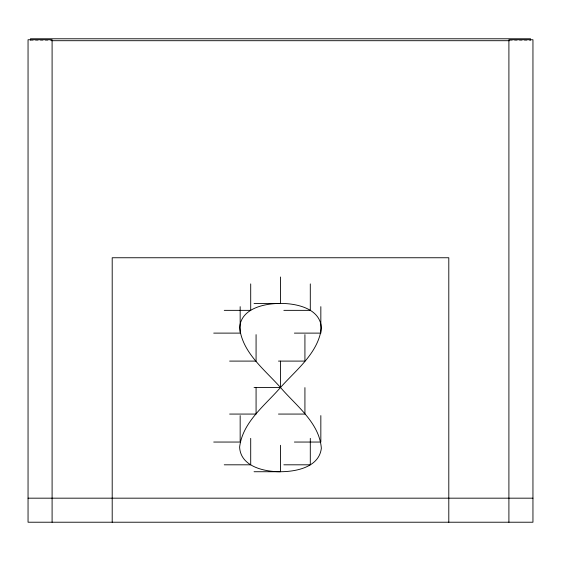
<?xml version="1.0" encoding="UTF-8"?>
<svg xmlns="http://www.w3.org/2000/svg" width="561" height="561" viewBox="0 0 561 561"><rect width="100%" height="100%" fill="white"/><g stroke="black" fill="none" stroke-linecap="round" stroke-linejoin="round"><path stroke-width="0.42" stroke-dasharray="2.81 2.1" d="M30.455 40.701L51.472 40.701M509.528 40.701L530.545 40.701"/><path stroke-width="0.84" d="M51.472 40.701L509.528 40.701M254.056 303.431L280.5 303.431C296.418 303.34 320.464 308.445 321.376 328.08C318.22 353.472 295.507 370.316 279.694 388.401C264.329 405.919 242.569 422.461 239.624 447.082C240.452 466.408 263.986 471.682 279.701 471.724C295.577 471.836 319.181 467.432 321.341 448.232C319.405 423.029 296.741 406.171 281.299 388.408C265.458 370.19 242.289 353.192 239.638 327.505C241.125 308.227 264.715 303.403 280.5 303.431L280.5 276.987M224.253 310.352L250.704 310.352L250.704 283.908M283.852 310.352L310.296 310.352L310.296 283.908M213.72 333.115L240.164 333.115L240.164 306.664M294.385 333.115L320.836 333.115L320.836 306.664M229.631 361.095L256.075 361.095L256.075 334.644M278.473 361.095L304.925 361.095L304.925 334.644M254.056 387.581L280.5 387.581L280.5 361.137M229.631 414.067L256.075 414.067L256.075 387.623M278.473 414.067L304.925 414.067L304.925 387.623M213.72 442.047L240.164 442.047L240.164 415.603M294.385 442.047L320.836 442.047L320.836 415.603M224.253 464.81L250.704 464.81L250.704 438.358M283.852 464.81L310.296 464.81L310.296 438.358M254.056 471.731L280.5 471.731L280.5 445.287M28.05 498.175L532.95 498.175M530.545 40.112L530.545 38.779L30.455 38.779L30.455 40.112M508.904 522.221L508.904 39.74L532.95 39.74L532.95 522.221L28.05 522.221L28.05 39.74L52.096 39.74L52.096 522.221M448.8 522.221L448.8 257.751L112.2 257.751L112.2 522.221"/></g></svg>
